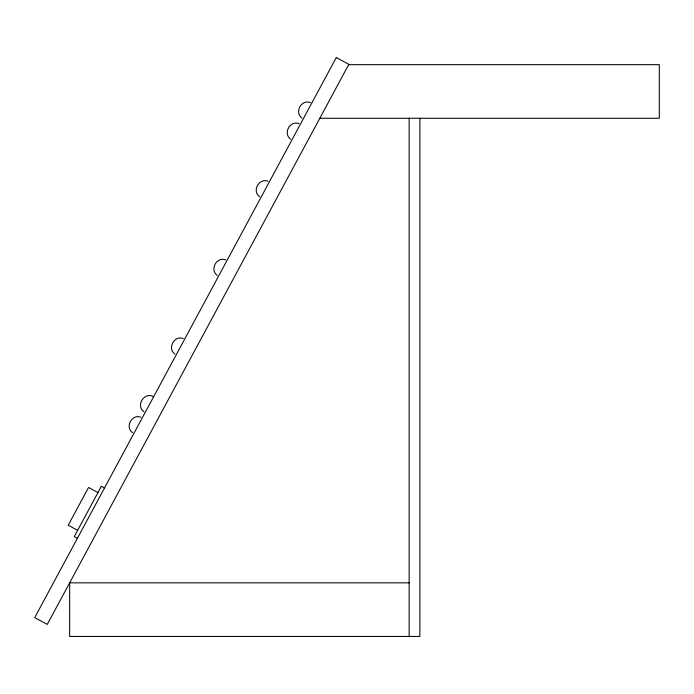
<?xml version="1.0" encoding="UTF-8"?>
<svg xmlns="http://www.w3.org/2000/svg" width="694" height="694" viewBox="0 0 694 694"><rect width="100%" height="100%" fill="white"/><g stroke="black" fill="none" stroke-linecap="round" stroke-linejoin="round"><path stroke-width="1.04" d="M348.674 64.672L659.3 64.672L659.3 118.275L319.813 118.275M409.148 582.839L69.66 582.839L69.66 636.441L419.87 636.441L419.87 118.275M310.365 102.599C301.335 98.964 294.048 112.532 302.003 118.093M299.01 123.671C289.988 120.045 282.701 133.612 290.656 139.173M268.005 181.255C258.983 177.621 251.696 191.197 259.643 196.758M225.654 259.92C216.623 256.286 209.336 269.853 217.291 275.414M183.294 338.577C174.272 334.942 166.985 348.518 174.931 354.079M140.943 417.241C131.912 413.607 124.625 427.174 132.58 432.735M153.634 396.751C144.578 391.26 135.287 405.591 143.927 411.663M104.516 487.96L101.367 486.268L74.258 536.609L77.407 538.31M97.975 492.566L88.537 487.483L68.212 525.237L77.65 530.32M409.148 118.275L409.148 636.441M336.269 57.559L34.7 617.617L47.287 624.392L348.856 64.334L336.269 57.559"/></g></svg>
